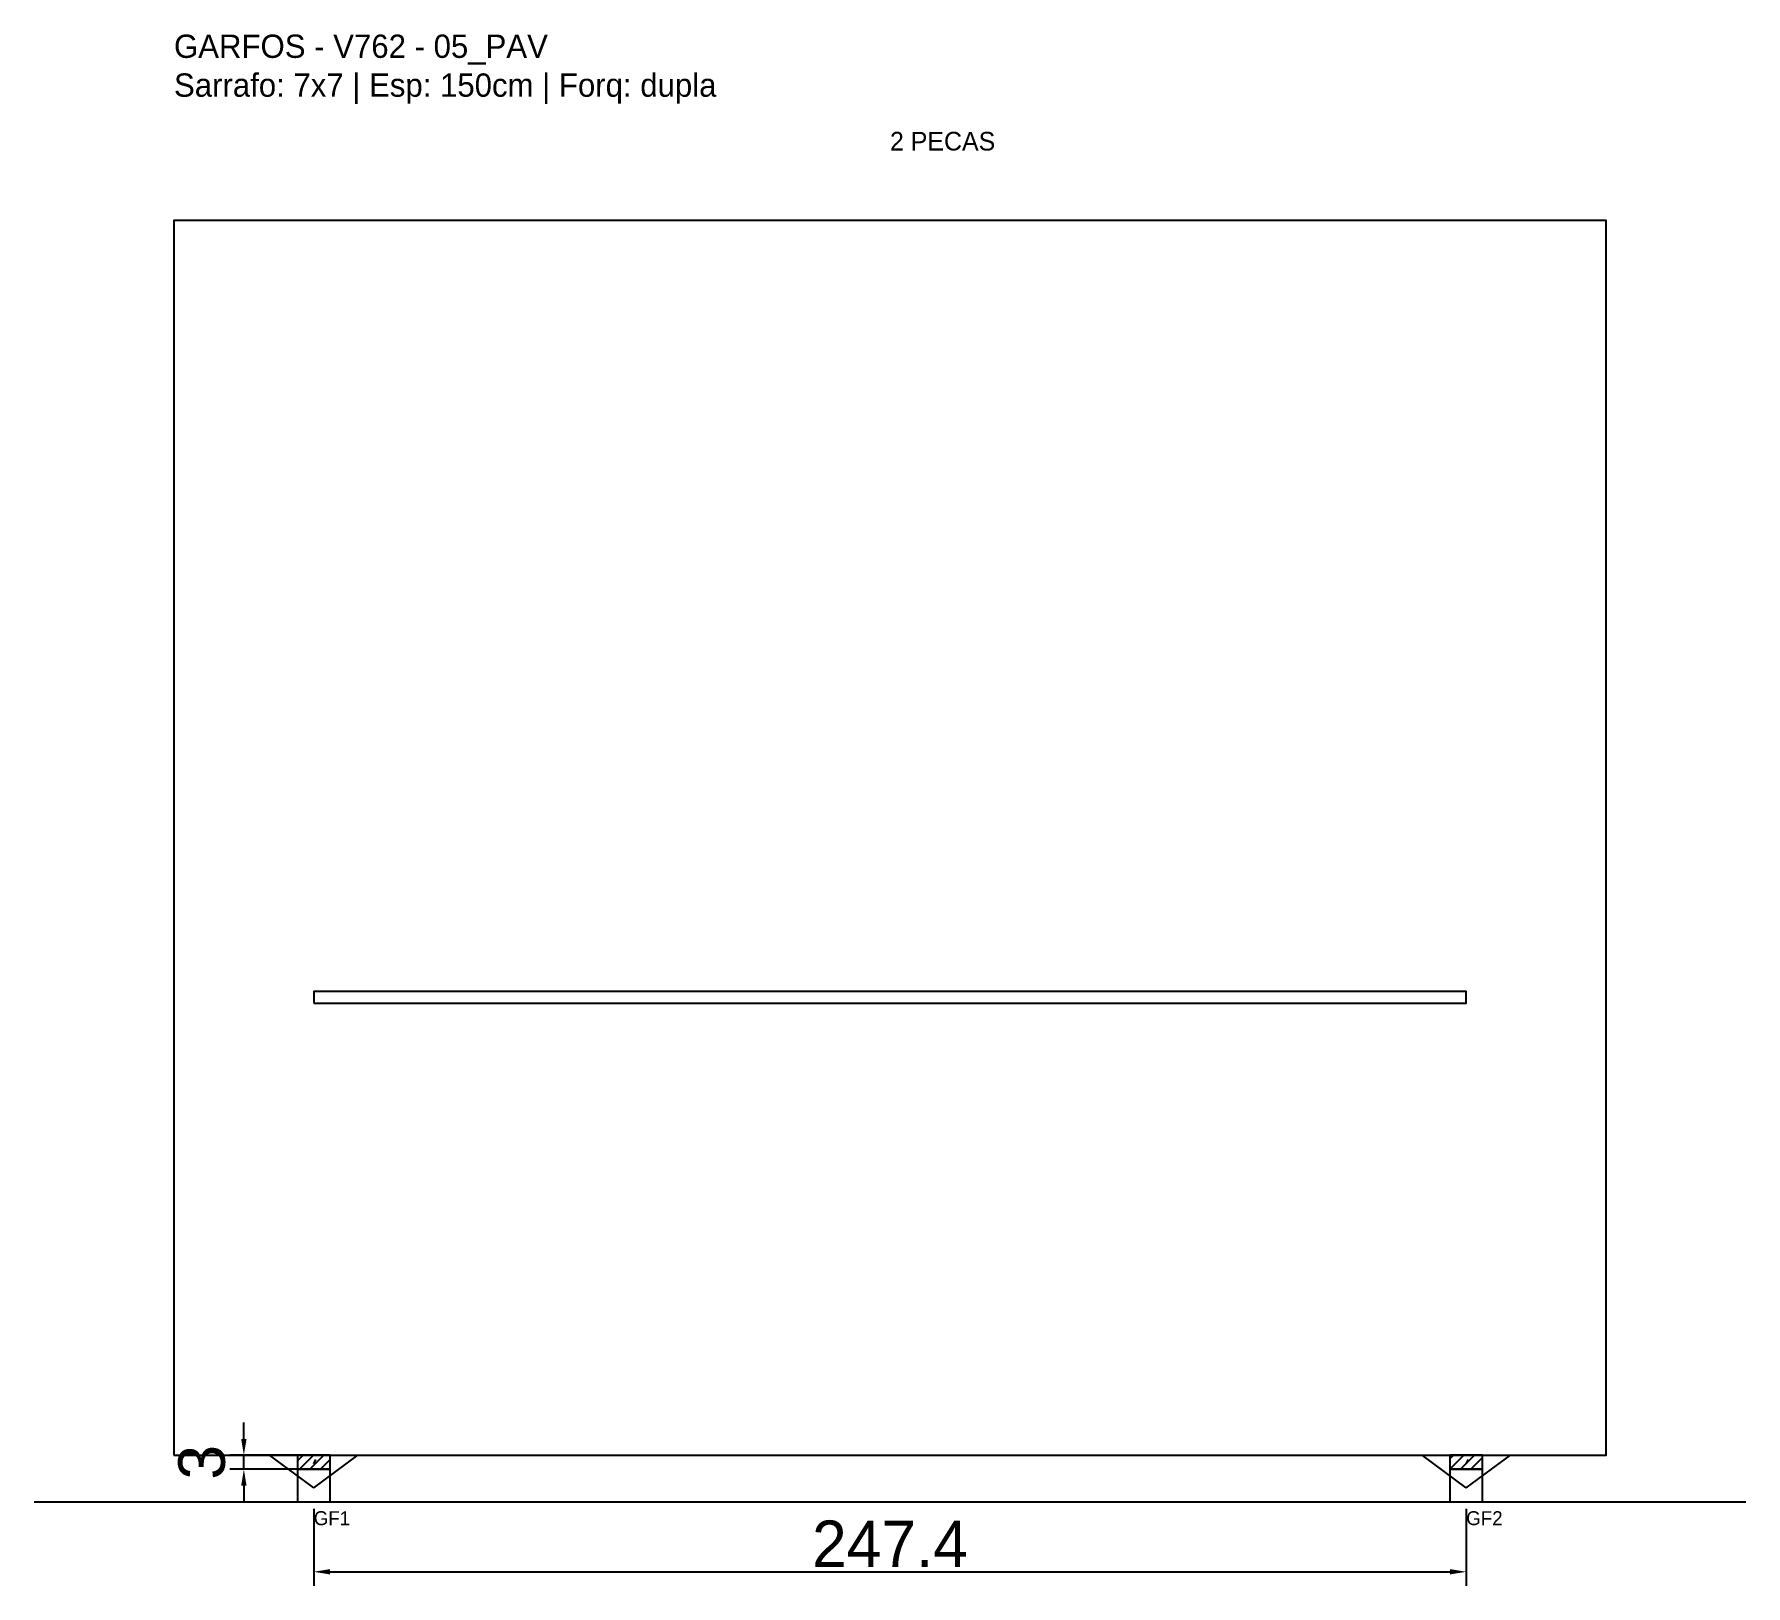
# Model space of a CAD drawing. Header units: metres. Extents: x -30 to 337, y -25 to 308.
import ezdxf

# ---------------------------------------------------------------- set-up
doc = ezdxf.new("R2010")
doc.units = ezdxf.units.M
for name, color, linetype in [('BARRA_ANCORAGEM', 1, 'Continuous'), ('COTA', 241, 'Continuous'), ('GARFOS OK', 3, 'Continuous'), ('NOME DA VIGA', 6, 'Continuous'), ('SARR_7x7', 40, 'Continuous'), ('TIRAS REESCORAMENTO', 252, 'Continuous'), ('VIGAS', 3, 'Continuous')]:
    doc.layers.add(name, color=color, linetype=linetype)
doc.dimstyles.new('EZ DXF', dxfattribs={"dimtxt": 10, "dimasz": 3.5, "dimexe": 3, "dimexo": 1.5, "dimgap": 1, "dimtad": 1, "dimdec": 1, "dimdsep": 46, "dimcen": 2.5, "dimazin": 3, "dimtfac": 1, "dimtmove": 0, "dimatfit": 3})

msp = doc.modelspace()

# ---------------------------------------------------------------- hatches: boundary and pattern name
at = {"layer": 'COTA'}
h = msp.add_hatch(dxfattribs=at)
h.set_pattern_fill('ANSI31', scale=0.5)
h.paths.add_polyline_path([(26.5, 0), (33.5, 0), (33.5, 3), (26.5, 3)])
h = msp.add_hatch(dxfattribs=at)
h.set_pattern_fill('ANSI31', scale=0.5)
h.paths.add_polyline_path([(273.901104, 0), (280.901104, 0), (280.901104, 3), (273.901104, 3)])

# ---------------------------------------------------------------- linework, layer by layer
at = {"layer": 'BARRA_ANCORAGEM'}
for p, q in [((30, 1.2), (30.45, 2.1)), ((277.401104, 1.2), (277.851104, 2.1))]:
    msp.add_line(p, q, dxfattribs=at)
at = {"layer": 'GARFOS OK'}
for p, q in [((30, -4), (20.5, 3)), ((20.5, 3), (39.5, 3)), ((30, -4), (39.5, 3)), ((277.401104, -4), (267.901104, 3)), ((267.901104, 3), (286.901104, 3)), ((277.401104, -4), (286.901104, 3))]:
    msp.add_line(p, q, dxfattribs=at)
at = {"layer": 'GARFOS OK', "linetype": 'CONTINUOUS'}
msp.add_line((-30, -7), (337.401104, -7), dxfattribs=at)
at = {"layer": 'GARFOS OK'}
for points in [[(26.5, 0), (33.5, 0), (33.5, 3), (26.5, 3), (26.5, 0)], [(273.901104, 0), (280.901104, 0), (280.901104, 3), (273.901104, 3), (273.901104, 0)]]:
    msp.add_lwpolyline(points, dxfattribs=at)
at = {"layer": 'SARR_7x7'}
for points in [[(26.5, -7), (33.5, -7), (33.5, 0), (26.5, 0), (26.5, -7)], [(273.901104, -7), (280.901104, -7), (280.901104, 0), (273.901104, 0), (273.901104, -7)]]:
    msp.add_lwpolyline(points, dxfattribs=at)
at = {"layer": 'TIRAS REESCORAMENTO'}
msp.add_lwpolyline([(30, 100), (277.401104, 100), (277.401104, 102.5), (30, 102.5), (30, 100)], dxfattribs=at)
at = {"layer": 'VIGAS'}
msp.add_lwpolyline([(0, 3), (307.401104, 3), (307.401104, 268), (0, 268), (0, 3)], dxfattribs=at)

# ---------------------------------------------------------------- texts
at = {"layer": 'NOME DA VIGA'}
for s, height, p in [('2 PECAS', 4, (153.700552, 283)), ('GF1', 3, (30, -12)), ('GF2', 3, (277.401104, -12))]:
    msp.add_text(s, height=height, dxfattribs=at).set_placement(p)
at = {"layer": 'NOME DA VIGA', "insert": (0, 293), "char_height": 5, "attachment_point": 7}
msp.add_mtext('GARFOS - V762 - 05_PAV\\PSarrafo: 7x7 | Esp: 150cm | Forq: dupla', dxfattribs=at)

# ---------------------------------------------------------------- dimensions: what is measured, and where the dimension line sits
at = {"layer": 'COTA'}
msp.add_linear_dim(base=(15, 0), p1=(30, 0), p2=(30, 3), angle=90, dimstyle='EZ DXF', dxfattribs=at).render()
msp.add_linear_dim(base=(30, -22), p1=(30, -7), p2=(277.401104, -7), dimstyle='EZ DXF', dxfattribs=at).render()

doc.saveas('drawing.dxf')
